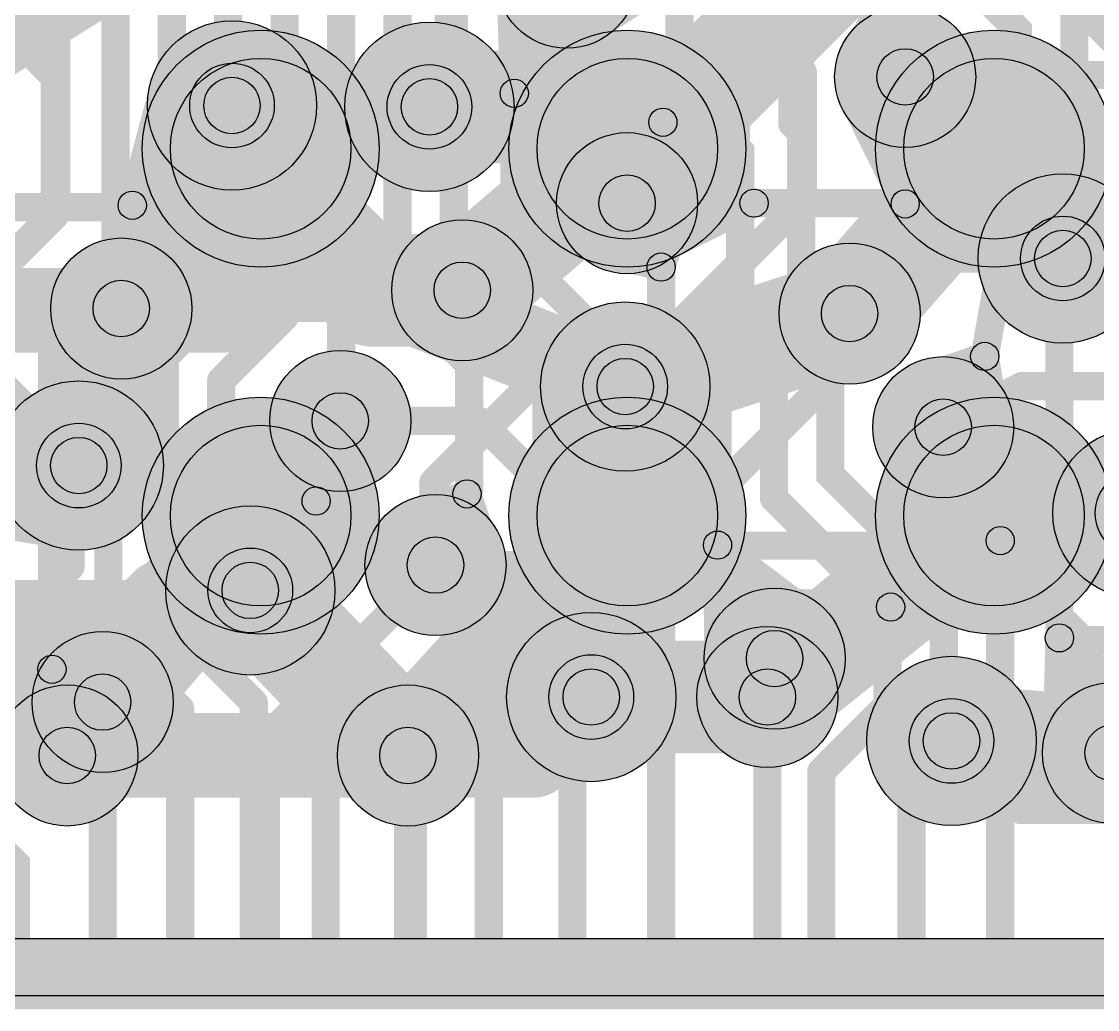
# Model space of a CAD drawing. Extents: x -8.7 to 8.7, y -8.7 to 8.7.
# Drawn here: x -3.674 to -1.767, y -8.675 to -6.925 of the extents above; entities that cross this region are included whole.
import ezdxf

# ---------------------------------------------------------------- set-up
doc = ezdxf.new("R2010")
doc.units = 0
doc.header["$MEASUREMENT"] = 0
doc.layers.get('0').update_dxf_attribs({"color": 1, "linetype": 'CONTINUOUS'})
for name, color, linetype in [('BOTTOMSOLDERMASK', 111, 'CONTINUOUS'), ('DRILL_1', 232, 'CONTINUOUS'), ('DRILL_2', 3, 'CONTINUOUS'), ('DRILL_3', 254, 'CONTINUOUS'), ('ETCHBACK_L01', 22, 'CONTINUOUS'), ('L01', 3, 'CONTINUOUS'), ('L02', 241, 'CONTINUOUS'), ('L03', 151, 'CONTINUOUS'), ('L04', 1, 'CONTINUOUS')]:
    doc.layers.add(name, color=color, linetype=linetype)

# ---------------------------------------------------------------- blocks, each defined once
blk = doc.blocks.new('_DCODE_19')
h = blk.add_hatch(color=256)
edge = h.paths.add_edge_path()
edge.add_arc((0, 0), 0.16, 0, 360)
blk.add_circle((0, 0), 0.16)
blk = doc.blocks.new('_DCODE_20')
h = blk.add_hatch(color=256)
edge = h.paths.add_edge_path()
edge.add_arc((0, 0), 0.05, 0, 360)
blk.add_circle((0, 0), 0.05)
blk = doc.blocks.new('_DCODE_21')
h = blk.add_hatch(color=256)
edge = h.paths.add_edge_path()
edge.add_arc((0, 0), 0.075, 0, 360)
blk.add_circle((0, 0), 0.075)
blk = doc.blocks.new('_DCODE_24')
h = blk.add_hatch(color=256)
edge = h.paths.add_edge_path()
edge.add_arc((0, 0), 0.025, 0, 360)
blk.add_circle((0, 0), 0.025)
blk = doc.blocks.new('_DCODE_23')
h = blk.add_hatch(color=256)
edge = h.paths.add_edge_path()
edge.add_arc((0, 0), 0.125, 0, 360)
blk.add_circle((0, 0), 0.125)
blk = doc.blocks.new('_DCODE_40')
h = blk.add_hatch(color=256)
edge = h.paths.add_edge_path()
edge.add_arc((0, 0), 0.15, 0, 360)
blk.add_circle((0, 0), 0.15)
blk = doc.blocks.new('_DCODE_47')
h = blk.add_hatch(color=256)
edge = h.paths.add_edge_path()
edge.add_arc((0, 0), 0.21, 0, 360)
blk.add_circle((0, 0), 0.21)

msp = doc.modelspace()

# ---------------------------------------------------------------- hatches: boundary and pattern name
at = {"layer": 'BOTTOMSOLDERMASK'}
msp.add_hatch(color=256, dxfattribs=at).paths.add_polyline_path([(7.85, -8.55), (-7.6, -8.55), (-7.6, -8.65), (7.85, -8.65)])
at = {"layer": 'ETCHBACK_L01'}
msp.add_hatch(color=256, dxfattribs=at).paths.add_polyline_path([(7.6, -8.55), (-7.6, -8.55), (-7.6, -8.65), (7.6, -8.65)])

# ---------------------------------------------------------------- linework, layer by layer
at = {"layer": 'BOTTOMSOLDERMASK'}
msp.add_lwpolyline([(7.85, -8.55), (-7.6, -8.55), (-7.6, -8.65), (7.85, -8.65)], close=True, dxfattribs=at)
at = {"layer": 'ETCHBACK_L01'}
msp.add_lwpolyline([(7.6, -8.55), (-7.6, -8.55), (-7.6, -8.65), (7.6, -8.65)], close=True, dxfattribs=at)
at = {"layer": 'L01', "const_width": 0.05}
for points in [[(-3.72688, -7.37623), (-3.61267, -7.26202), (-3.61267, -6.50159)], [(-3.50762, -6.5016), (-3.50762, -7.3237)], [(-3.40755, -6.50659), (-3.40755, -7.36507)], [(-2.88432, -7.76152), (-2.8806, -7.75312), (-2.8806, -7.53216), (-3.00755, -7.40521), (-3.00755, -6.7226), (-2.98237, -6.69742), (-2.98237, -6.50163)], [(-2.53712, -7.10313), (-2.50755, -7.03629), (-2.50755, -6.75039), (-2.56217, -6.69577), (-2.56217, -6.50166)], [(-2.44016, -7.43648), (-2.4, -7.39632), (-2.4, -7.15463), (-2.40755, -7.14708), (-2.40755, -6.70519), (-2.45712, -6.65562), (-2.45712, -6.50167)], [(-1.90755, -7.10564), (-1.90755, -6.93992), (-1.93414, -6.91333), (-1.93414, -6.91324), (-2.03692, -6.81046), (-2.03692, -6.5017)], [(-3.30755, -6.59828), (-3.30755, -7.40651)], [(-3.20755, -6.63972), (-3.20755, -7.44795)], [(-2.30755, -6.65119), (-2.30755, -7.10564)], [(-3.10755, -7.63081), (-3.10755, -6.68116)], [(-2.90755, -6.76404), (-2.90755, -7.36377)], [(-1.80755, -6.89848), (-1.80755, -7.14708)], [(-2.8005, -7.0518), (-2.8005, -7.32938), (-2.64377, -7.48611), (-2.64377, -7.75979), (-2.64016, -7.7634), (-2.64016, -8.012), (-2.69767, -8.06951), (-2.69767, -8.65)], [(-2.30755, -7.10564), (-2.29191, -7.12128)], [(-1.93027, -7.12836), (-1.90755, -7.10564)], [(-2.29191, -7.12128), (-2.29191, -7.46733)], [(-1.93027, -7.31426), (-1.93027, -7.12836)], [(-1.80755, -7.14708), (-1.83027, -7.1698)], [(-1.83027, -7.1698), (-1.83027, -7.3231)], [(-2.10755, -7.24778), (-2.10755, -7.42441), (-2.24016, -7.55702), (-2.24016, -7.72784), (-2.03903, -7.92897), (-2.03903, -8.17757), (-2.09615, -8.23469), (-2.09615, -8.65)], [(-3.50762, -7.3237), (-3.62013, -7.43621)], [(-1.96656, -7.51795), (-1.93027, -7.31426)], [(-1.83027, -7.3231), (-1.83414, -7.34482)], [(-1.83414, -7.34482), (-1.83414, -8.01661)], [(-3.40755, -7.36507), (-3.52013, -7.47765)], [(-2.90755, -7.36377), (-2.74377, -7.52755)], [(-2.54016, -8.65), (-2.54016, -7.35958)], [(-3.30755, -7.40651), (-3.42013, -7.51909)], [(-3.62013, -7.43621), (-3.62013, -8.07235)], [(-2.44016, -7.85228), (-2.44016, -7.43648)], [(-3.20755, -7.44795), (-3.32013, -7.56053)], [(-3.52013, -7.47765), (-3.52013, -8.01491)], [(-2.29191, -7.46733), (-2.34016, -7.51558)], [(-3.42013, -7.51909), (-3.42013, -7.97347)], [(-2.34016, -7.51558), (-2.34016, -7.76928)], [(-2.74377, -7.52755), (-2.74377, -7.80123)], [(-3.32013, -7.56053), (-3.32013, -7.93203)], [(-3.10899, -7.63225), (-3.10755, -7.63081)], [(-3.79294, -7.7608), (-3.79294, -8.30782), (-3.68429, -8.41647), (-3.68429, -8.65)], [(-3.15176, -7.95896), (-3.15176, -7.77411)], [(-2.34016, -7.76928), (-2.13903, -7.97041)], [(-2.74377, -7.80123), (-2.74016, -7.80484)], [(-2.74016, -7.80484), (-2.74016, -7.97056)], [(-1.93903, -7.84437), (-1.93903, -8.65)], [(-3.32013, -7.93203), (-3.16426, -8.0879)], [(-3.09294, -8.01779), (-3.15176, -7.95896)], [(-3.42013, -7.97347), (-3.26216, -8.13144)], [(-2.74016, -7.97056), (-2.84574, -8.07614)], [(-2.13903, -7.97041), (-2.13903, -8.13613)], [(-3.52013, -8.01491), (-3.39294, -8.1421)], [(-2.98037, -8.13036), (-3.09294, -8.01779)], [(-3.16426, -8.0879), (-3.13545, -8.11672)], [(-2.84574, -8.07614), (-2.84574, -8.65)], [(-3.26216, -8.13144), (-3.26216, -8.65)], [(-3.13545, -8.11672), (-3.13492, -8.11725)], [(-3.13492, -8.11725), (-3.13492, -8.65)], [(-2.98037, -8.65), (-2.98037, -8.13036)], [(-3.39294, -8.1421), (-3.39294, -8.65)], [(-2.13903, -8.13613), (-2.25617, -8.25327)], [(-2.25617, -8.25327), (-2.25617, -8.65)], [(8.65, -8.65), (-8.65, -8.65)]]:
    msp.add_lwpolyline(points, dxfattribs=at)
at = {"layer": 'L01', "const_width": 0.025}
for points in [[(-2.788, -7.0518, 1), (-2.813, -7.0518, 1)], [(-2.52462, -7.10313, 1), (-2.54962, -7.10313, 1)], [(-2.29505, -7.10564, 1), (-2.32005, -7.10564, 1)], [(-1.89505, -7.10564, 1), (-1.92005, -7.10564, 1)], [(-1.89505, -7.10564, 1), (-1.92005, -7.10564, 1)], [(-2.27941, -7.12128, 1), (-2.30441, -7.12128, 1)], [(-1.91777, -7.12836, 1), (-1.94277, -7.12836, 1)], [(-1.91777, -7.12836, 1), (-1.94277, -7.12836, 1)], [(-1.79505, -7.14708, 1), (-1.82005, -7.14708, 1)], [(-1.79505, -7.14708, 1), (-1.82005, -7.14708, 1)], [(-1.81777, -7.1698, 1), (-1.84277, -7.1698, 1)], [(-1.81777, -7.1698, 1), (-1.84277, -7.1698, 1)], [(-2.09505, -7.24778, 1), (-2.12005, -7.24778, 1)], [(-3.49512, -7.3237, 1), (-3.52012, -7.3237, 1)], [(-3.49512, -7.3237, 1), (-3.52012, -7.3237, 1)], [(-1.91777, -7.31426, 1), (-1.94277, -7.31426, 1)], [(-1.91777, -7.31426, 1), (-1.94277, -7.31426, 1)], [(-1.81777, -7.3231, 1), (-1.84277, -7.3231, 1)], [(-1.81777, -7.3231, 1), (-1.84277, -7.3231, 1)], [(-1.82164, -7.34482, 1), (-1.84664, -7.34482, 1)], [(-1.82164, -7.34482, 1), (-1.84664, -7.34482, 1)], [(-3.39505, -7.36507, 1), (-3.42005, -7.36507, 1)], [(-2.89505, -7.36377, 1), (-2.92005, -7.36377, 1)], [(-2.52766, -7.35958, 1), (-2.55266, -7.35958, 1)], [(-3.29505, -7.40651, 1), (-3.32005, -7.40651, 1)], [(-3.60763, -7.43621, 1), (-3.63263, -7.43621, 1)], [(-3.60763, -7.43621, 1), (-3.63263, -7.43621, 1)], [(-2.42766, -7.43648, 1), (-2.45266, -7.43648, 1)], [(-2.42766, -7.43648, 1), (-2.45266, -7.43648, 1)], [(-3.19505, -7.44795, 1), (-3.22005, -7.44795, 1)], [(-3.50763, -7.47765, 1), (-3.53263, -7.47765, 1)], [(-2.27941, -7.46733, 1), (-2.30441, -7.46733, 1)], [(-3.40763, -7.51909, 1), (-3.43263, -7.51909, 1)], [(-2.32766, -7.51558, 1), (-2.35266, -7.51558, 1)], [(-1.95406, -7.51795, 1), (-1.97906, -7.51795, 1)], [(-2.73127, -7.52755, 1), (-2.75627, -7.52755, 1)], [(-3.30763, -7.56053, 1), (-3.33263, -7.56053, 1)], [(-3.09649, -7.63225, 1), (-3.12149, -7.63225, 1)], [(-3.09505, -7.63081, 1), (-3.12005, -7.63081, 1)], [(-2.87182, -7.76152, 1), (-2.89682, -7.76152, 1)], [(-3.13926, -7.77411, 1), (-3.16426, -7.77411, 1)], [(-2.32766, -7.76928, 1), (-2.35266, -7.76928, 1)], [(-2.73127, -7.80123, 1), (-2.75627, -7.80123, 1)], [(-2.72766, -7.80484, 1), (-2.75266, -7.80484, 1)], [(-1.92653, -7.84437, 1), (-1.95153, -7.84437, 1)], [(-2.42766, -7.85228, 1), (-2.45266, -7.85228, 1)], [(-3.30763, -7.93203, 1), (-3.33263, -7.93203, 1)], [(-3.13926, -7.95896, 1), (-3.16426, -7.95896, 1)], [(-3.13926, -7.95896, 1), (-3.16426, -7.95896, 1)], [(-3.40763, -7.97347, 1), (-3.43263, -7.97347, 1)], [(-2.72766, -7.97056, 1), (-2.75266, -7.97056, 1)], [(-2.12653, -7.97041, 1), (-2.15153, -7.97041, 1)], [(-3.50763, -8.01491, 1), (-3.53263, -8.01491, 1)], [(-1.82164, -8.01661, 1), (-1.84664, -8.01661, 1)], [(-3.08044, -8.01779, 1), (-3.10544, -8.01779, 1)], [(-3.08044, -8.01779, 1), (-3.10544, -8.01779, 1)], [(-3.60763, -8.07235, 1), (-3.63263, -8.07235, 1)], [(-3.15176, -8.0879, 1), (-3.17676, -8.0879, 1)], [(-2.83324, -8.07614, 1), (-2.85824, -8.07614, 1)], [(-3.24966, -8.13144, 1), (-3.27466, -8.13144, 1)], [(-3.12295, -8.11672, 1), (-3.14795, -8.11672, 1)], [(-3.12242, -8.11725, 1), (-3.14742, -8.11725, 1)], [(-2.96787, -8.13036, 1), (-2.99287, -8.13036, 1)], [(-2.96787, -8.13036, 1), (-2.99287, -8.13036, 1)], [(-3.38044, -8.1421, 1), (-3.40544, -8.1421, 1)], [(-3.38044, -8.1421, 1), (-3.40544, -8.1421, 1)], [(-2.12653, -8.13613, 1), (-2.15153, -8.13613, 1)], [(-2.24367, -8.25327, 1), (-2.26867, -8.25327, 1)], [(-3.67179, -8.65, 1), (-3.69679, -8.65, 1)], [(-3.38044, -8.65, 1), (-3.40544, -8.65, 1)], [(-3.24966, -8.65, 1), (-3.27466, -8.65, 1)], [(-3.12242, -8.65, 1), (-3.14742, -8.65, 1)], [(-2.96787, -8.65, 1), (-2.99287, -8.65, 1)], [(-2.83324, -8.65, 1), (-2.85824, -8.65, 1)], [(-2.68517, -8.65, 1), (-2.71017, -8.65, 1)], [(-2.52766, -8.65, 1), (-2.55266, -8.65, 1)], [(-2.24367, -8.65, 1), (-2.26867, -8.65, 1)], [(-2.08365, -8.65, 1), (-2.10865, -8.65, 1)], [(-1.92653, -8.65, 1), (-1.95153, -8.65, 1)]]:
    msp.add_lwpolyline(points, format="xyb", close=True, dxfattribs=at)
at = {"layer": 'L01'}
for points in [[(-2.62853, -6.94376), (-2.7847, -7.07117), (-2.83247, -6.85124), (-2.82548, -7.05267)], [(-2.12595, -6.85276), (-2.03146, -6.93161), (-2.16473, -6.86161), (-2.21566, -6.97364)], [(-2.65877, -7.14294), (-2.54939, -7.08135), (-2.48474, -7.21992), (-2.51275, -7.09755)], [(-1.99557, -7.07833), (-2.08515, -7.25889), (-2.21953, -7.07833), (-2.12995, -7.25889)], [(-2.54662, -7.38373), (-2.63117, -7.36113), (-2.51651, -7.36768), (-2.48815, -7.28488)], [(-2.07972, -7.53141), (-1.97489, -7.49438), (-1.92312, -7.6233), (-1.94192, -7.51372)], [(-1.91516, -7.64268), (-1.91403, -7.84423), (-2.11521, -7.74334), (-1.95404, -7.86436)], [(-3.17486, -7.78367), (-3.21872, -7.67764), (-3.13779, -7.79484), (-3.04263, -7.73073)], [(-2.98718, -7.77866), (-2.89422, -7.73856), (-2.82783, -7.84918), (-2.86067, -7.75341)], [(-2.46403, -8.05397), (-2.46516, -7.85242), (-2.26398, -7.95331), (-2.42515, -7.83229)], [(-1.81854, -7.99707), (-1.66103, -8.12284), (-1.85913, -8.01601), (-1.86399, -8.21751)], [(-3.60318, -8.05397), (-3.51243, -8.13767), (-3.64238, -8.06096), (-3.69864, -8.17084)]]:
    msp.add_solid(points, dxfattribs=at)
at = {"layer": 'L02'}
for points, const_width in [([(-3.53789, -6.33741), (-3.37697, -6.49833), (-3.06641, -6.49833), (-2.91688, -6.64786), (-2.91688, -7.04168), (-2.95096, -7.07576)], 0.05), ([(-2.10755, -7.02278), (-1.96095, -7.02278)], 0.05), ([(-1.96095, -7.02278), (-1.95755, -7.01938)], 0.05), ([(-1.95755, -7.01938), (-1.71688, -7.01938)], 0.05), ([(-2.3755, -7.24641), (-2.04832, -7.24641), (-1.92129, -7.11938), (-1.51398, -7.11938), (-1.49394, -7.13942)], 0.05), ([(-4.15863, -7.16374), (-4.06902, -7.25335), (-3.48098, -7.25335), (-3.47774, -7.25011)], 0.05), ([(-3.2627, -7.38225), (-3.31678, -7.43633)], 0.15), ([(-3.00543, -7.38225), (-3.2627, -7.38225)], 0.15), ([(-2.95571, -7.43197), (-3.00543, -7.38225)], 0.15), ([(-2.02752, -7.34438), (-2.43641, -7.75327)], 0.05), ([(-1.82809, -7.34438), (-2.02752, -7.34438)], 0.05), ([(-3.31678, -7.43633), (-3.75716, -7.43633)], 0.15), ([(-2.82883, -7.48225), (-2.95571, -7.43197)], 0.15), ([(-2.60383, -7.57141), (-2.82883, -7.48225)], 0.15), ([(-1.90088, -7.57052), (-2.04016, -7.64338)], 0.05), ([(-1.47619, -7.57052), (-1.90088, -7.57052)], 0.05), ([(-2.86254, -7.63225), (-3.10899, -7.63225)], 0.05), ([(-2.69838, -7.79641), (-2.86254, -7.63225)], 0.05), ([(-2.46615, -7.75327), (-2.50929, -7.79641)], 0.05), ([(-2.43641, -7.75327), (-2.46615, -7.75327)], 0.05), ([(-2.50929, -7.79641), (-2.69838, -7.79641)], 0.05), ([(-1.69568, -7.79552), (-1.87068, -7.85327)], 0.05), ([(-2.42471, -7.85327), (-2.46785, -7.89641)], 0.05), ([(-1.87068, -7.85327), (-2.42471, -7.85327)], 0.05), ([(-2.79887, -7.8877), (-2.94016, -7.8877)], 0.05), ([(-2.79016, -7.89641), (-2.79887, -7.8877)], 0.05), ([(-2.46785, -7.89641), (-2.79016, -7.89641)], 0.05), ([(-3.43697, -7.93245), (-3.4685, -7.96398)], 0.1), ([(-3.2685, -7.93245), (-3.43697, -7.93245)], 0.1), ([(-3.4685, -7.96398), (-3.97168, -7.96398)], 0.1), ([(-1.85145, -7.96206), (-2.13335, -7.96206)], 0.05), ([(-1.79299, -8.02052), (-1.85145, -7.96206)], 0.05), ([(-1.50939, -8.02052), (-1.79299, -8.02052)], 0.05), ([(-2.66403, -8.12141), (-2.76758, -8.22496)], 0.15), ([(-1.73903, -8.22052), (-2.0254, -8.19926)], 0.2), ([(-2.76758, -8.22496), (-3.59294, -8.22496)], 0.15), ([(8.65, -8.65), (-8.65, -8.65)], 0.05)]:
    msp.add_lwpolyline(points, dxfattribs=dict(at, const_width=const_width))
for points, const_width in [([(-2.09505, -7.02278, 1), (-2.12005, -7.02278, 1)], 0.025), ([(-1.94845, -7.02278, 1), (-1.97345, -7.02278, 1)], 0.025), ([(-1.94845, -7.02278, 1), (-1.97345, -7.02278, 1)], 0.025), ([(-1.94505, -7.01938, 1), (-1.97005, -7.01938, 1)], 0.025), ([(-1.94505, -7.01938, 1), (-1.97005, -7.01938, 1)], 0.025), ([(-2.93846, -7.07576, 1), (-2.96346, -7.07576, 1)], 0.025), ([(-3.46524, -7.25011, 1), (-3.49024, -7.25011, 1)], 0.025), ([(-2.363, -7.24641, 1), (-2.388, -7.24641, 1)], 0.025), ([(-3.2252, -7.38225, 1), (-3.3002, -7.38225, 1)], 0.075), ([(-2.96793, -7.38225, 1), (-3.04293, -7.38225, 1)], 0.075), ([(-2.01502, -7.34438, 1), (-2.04002, -7.34438, 1)], 0.025), ([(-1.81559, -7.34438, 1), (-1.84059, -7.34438, 1)], 0.025), ([(-3.27928, -7.43633, 1), (-3.35428, -7.43633, 1)], 0.075), ([(-2.91821, -7.43197, 1), (-2.99321, -7.43197, 1)], 0.075), ([(-2.79133, -7.48225, 1), (-2.86633, -7.48225, 1)], 0.075), ([(-2.56633, -7.57141, 1), (-2.64133, -7.57141, 1)], 0.075), ([(-1.88838, -7.57052, 1), (-1.91338, -7.57052, 1)], 0.025), ([(-3.09649, -7.63225, 1), (-3.12149, -7.63225, 1)], 0.025), ([(-2.85004, -7.63225, 1), (-2.87504, -7.63225, 1)], 0.025), ([(-2.02766, -7.64338, 1), (-2.05266, -7.64338, 1)], 0.025), ([(-2.45365, -7.75327, 1), (-2.47865, -7.75327, 1)], 0.025), ([(-2.42391, -7.75327, 1), (-2.44891, -7.75327, 1)], 0.025), ([(-2.68588, -7.79641, 1), (-2.71088, -7.79641, 1)], 0.025), ([(-2.49679, -7.79641, 1), (-2.52179, -7.79641, 1)], 0.025), ([(-2.41221, -7.85327, 1), (-2.43721, -7.85327, 1)], 0.025), ([(-1.85818, -7.85327, 1), (-1.88318, -7.85327, 1)], 0.025), ([(-2.92766, -7.8877, 1), (-2.95266, -7.8877, 1)], 0.025), ([(-2.78637, -7.8877, 1), (-2.81137, -7.8877, 1)], 0.025), ([(-2.78637, -7.8877, 1), (-2.81137, -7.8877, 1)], 0.025), ([(-2.77766, -7.89641, 1), (-2.80266, -7.89641, 1)], 0.025), ([(-2.45535, -7.89641, 1), (-2.48035, -7.89641, 1)], 0.025), ([(-3.41197, -7.93245, 1), (-3.46197, -7.93245, 1)], 0.05), ([(-3.41197, -7.93245, 1), (-3.46197, -7.93245, 1)], 0.05), ([(-3.2435, -7.93245, 1), (-3.2935, -7.93245, 1)], 0.05), ([(-3.4435, -7.96398, 1), (-3.4935, -7.96398, 1)], 0.05), ([(-3.4435, -7.96398, 1), (-3.4935, -7.96398, 1)], 0.05), ([(-2.12085, -7.96206, 1), (-2.14585, -7.96206, 1)], 0.025), ([(-1.83895, -7.96206, 1), (-1.86395, -7.96206, 1)], 0.025), ([(-1.83895, -7.96206, 1), (-1.86395, -7.96206, 1)], 0.025), ([(-1.78049, -8.02052, 1), (-1.80549, -8.02052, 1)], 0.025), ([(-1.78049, -8.02052, 1), (-1.80549, -8.02052, 1)], 0.025), ([(-2.62653, -8.12141, 1), (-2.70153, -8.12141, 1)], 0.075), ([(-1.9754, -8.19926, 1), (-2.0754, -8.19926, 1)], 0.1), ([(-1.68903, -8.22052, 1), (-1.78903, -8.22052, 1)], 0.1), ([(-3.55544, -8.22496, 1), (-3.63044, -8.22496, 1)], 0.075), ([(-2.73008, -8.22496, 1), (-2.80508, -8.22496, 1)], 0.075), ([(-2.73008, -8.22496, 1), (-2.80508, -8.22496, 1)], 0.075)]:
    msp.add_lwpolyline(points, format="xyb", close=True, dxfattribs=dict(at, const_width=const_width))
for points in [[(-2.66431, -6.72962), (-2.4752, -6.79932), (-2.64031, -6.95227), (-2.4704, -6.84385)], [(-3.50189, -7.24364), (-3.44585, -7.03451), (-3.47127, -7.27426), (-3.26214, -7.21822)], [(-2.54495, -7.13443), (-2.36439, -7.22401), (-2.54495, -7.35839), (-2.36439, -7.26881)], [(-3.59672, -7.85937), (-3.8104, -7.82445), (-3.68865, -7.61636), (-3.82572, -7.78395)], [(-2.11411, -7.97803), (-2.24285, -8.13311), (-2.13227, -7.93708), (-2.33363, -7.92839)]]:
    msp.add_solid(points, dxfattribs=at)
at = {"layer": 'L03'}
for points, const_width in [([(-3.89122, -7.02835), (-3.49721, -6.78313)], 0.2), ([(-2.20381, -6.78974), (-2.48983, -7.07576)], 0.2), ([(-3.30096, -7.07333), (-3.25096, -7.12743)], 0.2), ([(-2.48983, -7.07576), (-2.95096, -7.07576)], 0.2), ([(-3.25096, -7.12743), (-3.25096, -7.20004)], 0.2), ([(-3.25096, -7.20004), (-3.16254, -7.28847)], 0.2), ([(-3.16254, -7.28847), (-3.1178, -7.33321)], 0.2), ([(-3.1178, -7.33321), (-3.05024, -7.40076)], 0.2), ([(-1.82809, -7.34438), (-1.50895, -7.46443)], 0.2), ([(-3.05024, -7.40076), (-2.8928, -7.40076)], 0.2), ([(-3.57254, -7.71133), (-3.49721, -7.43313)], 0.2), ([(-2.60383, -7.57141), (-2.20616, -7.44209)], 0.2), ([(-1.69568, -7.79552), (-1.4524, -8.12142)], 0.2), ([(-3.53026, -8.13031), (-4.21014, -7.81085)], 0.2), ([(-2.98903, -8.22499), (-3.2685, -7.93245)], 0.2), ([(-2.66403, -8.12141), (-2.3518, -8.12141)], 0.2), ([(-1.90324, -8.32142), (-2.0254, -8.19926)], 0.05), ([(-0.483, -8.32142), (-1.90324, -8.32142)], 0.05)]:
    msp.add_lwpolyline(points, dxfattribs=dict(at, const_width=const_width))
for points, const_width in [([(-3.25096, -7.07333, 1), (-3.35096, -7.07333, 1)], 0.1), ([(-2.90096, -7.07576, 1), (-3.00096, -7.07576, 1)], 0.1), ([(-2.43983, -7.07576, 1), (-2.53983, -7.07576, 1)], 0.1), ([(-2.43983, -7.07576, 1), (-2.53983, -7.07576, 1)], 0.1), ([(-3.20096, -7.12743, 1), (-3.30096, -7.12743, 1)], 0.1), ([(-3.20096, -7.20004, 1), (-3.30096, -7.20004, 1)], 0.1), ([(-3.11254, -7.28847, 1), (-3.21254, -7.28847, 1)], 0.1), ([(-3.0678, -7.33321, 1), (-3.1678, -7.33321, 1)], 0.1), ([(-1.77809, -7.34438, 1), (-1.87809, -7.34438, 1)], 0.1), ([(-3.00024, -7.40076, 1), (-3.10024, -7.40076, 1)], 0.1), ([(-3.00024, -7.40076, 1), (-3.10024, -7.40076, 1)], 0.1), ([(-2.8428, -7.40076, 1), (-2.9428, -7.40076, 1)], 0.1), ([(-3.44721, -7.43313, 1), (-3.54721, -7.43313, 1)], 0.1), ([(-2.15616, -7.44209, 1), (-2.25616, -7.44209, 1)], 0.1), ([(-2.55383, -7.57141, 1), (-2.65383, -7.57141, 1)], 0.1), ([(-3.52254, -7.71133, 1), (-3.62254, -7.71133, 1)], 0.1), ([(-1.64568, -7.79552, 1), (-1.74568, -7.79552, 1)], 0.1), ([(-3.2185, -7.93245, 1), (-3.3185, -7.93245, 1)], 0.1), ([(-2.61403, -8.12141, 1), (-2.71403, -8.12141, 1)], 0.1), ([(-2.3018, -8.12141, 1), (-2.4018, -8.12141, 1)], 0.1), ([(-3.48026, -8.13031, 1), (-3.58026, -8.13031, 1)], 0.1), ([(-2.93903, -8.22499, 1), (-3.03903, -8.22499, 1)], 0.1), ([(-2.0129, -8.19926, 1), (-2.0379, -8.19926, 1)], 0.025), ([(-1.89074, -8.32142, 1), (-1.91574, -8.32142, 1)], 0.025)]:
    msp.add_lwpolyline(points, format="xyb", close=True, dxfattribs=dict(at, const_width=const_width))
at = {"layer": 'L04'}
for points, const_width in [([(-1.83194, -6.865), (-1.65497, -7.04197)], 0.05), ([(-3.73835, -6.8994), (-3.615, -7.02275)], 0.05), ([(-2.4056, -6.8974), (-2.28902, -7.01398)], 0.05), ([(-3.615, -7.02275), (-3.615, -7.26806)], 0.05), ([(-2.28902, -7.01398), (-2.28902, -7.24208)], 0.05), ([(-3.25, -7.15), (-3.49721, -7.43313)], 0.2), ([(-2.6, -7.15), (-2.8928, -7.40076)], 0.2), ([(-1.95, -7.15), (-2.20616, -7.44209)], 0.2), ([(-2.28902, -7.24208), (-2.5224, -7.47546)], 0.05), ([(-3.615, -7.26806), (-3.74018, -7.39324)], 0.05), ([(-2.67852, -7.47546), (-2.9439, -7.74084)], 0.05), ([(-2.5224, -7.47546), (-2.67852, -7.47546)], 0.05), ([(-3.74018, -7.5355), (-3.58706, -7.68862)], 0.05), ([(-3.58706, -7.68862), (-3.58706, -7.89012)], 0.05), ([(-3.53026, -8.13031), (-3.25, -7.8)], 0.2), ([(-2.98903, -8.22499), (-2.6, -7.8)], 0.2), ([(-1.95, -7.8), (-2.3518, -8.12141)], 0.2), ([(-2.9439, -7.74084), (-2.9439, -7.89696)], 0.05), ([(-3.58706, -7.89012), (-3.77249, -8.07555)], 0.05), ([(-2.9439, -7.89696), (-3.24111, -8.19417)], 0.05), ([(-3.53026, -8.13031), (-3.53026, -8.65)], 0.05), ([(-2.3518, -8.12141), (-2.3518, -8.65)], 0.05), ([(-3.24111, -8.19417), (-3.24111, -8.65)], 0.05), ([(-2.98903, -8.22499), (-2.98903, -8.65)], 0.05), ([(8.65, -8.65), (-8.65, -8.65)], 0.05)]:
    msp.add_lwpolyline(points, dxfattribs=dict(at, const_width=const_width))
for points, const_width in [([(-3.6025, -7.02275, 1), (-3.6275, -7.02275, 1)], 0.025), ([(-2.27652, -7.01398, 1), (-2.30152, -7.01398, 1)], 0.025), ([(-3.2, -7.15, 1), (-3.3, -7.15, 1)], 0.1), ([(-2.55, -7.15, 1), (-2.65, -7.15, 1)], 0.1), ([(-1.9, -7.15, 1), (-2, -7.15, 1)], 0.1), ([(-2.27652, -7.24208, 1), (-2.30152, -7.24208, 1)], 0.025), ([(-3.6025, -7.26806, 1), (-3.6275, -7.26806, 1)], 0.025), ([(-2.8428, -7.40076, 1), (-2.9428, -7.40076, 1)], 0.1), ([(-3.44721, -7.43313, 1), (-3.54721, -7.43313, 1)], 0.1), ([(-2.15616, -7.44209, 1), (-2.25616, -7.44209, 1)], 0.1), ([(-2.66602, -7.47546, 1), (-2.69102, -7.47546, 1)], 0.025), ([(-2.5099, -7.47546, 1), (-2.5349, -7.47546, 1)], 0.025), ([(-3.57456, -7.68862, 1), (-3.59956, -7.68862, 1)], 0.025), ([(-3.2, -7.8, 1), (-3.3, -7.8, 1)], 0.1), ([(-2.55, -7.8, 1), (-2.65, -7.8, 1)], 0.1), ([(-1.9, -7.8, 1), (-2, -7.8, 1)], 0.1), ([(-2.9314, -7.74084, 1), (-2.9564, -7.74084, 1)], 0.025), ([(-3.57456, -7.89012, 1), (-3.59956, -7.89012, 1)], 0.025), ([(-2.9314, -7.89696, 1), (-2.9564, -7.89696, 1)], 0.025), ([(-2.3018, -8.12141, 1), (-2.4018, -8.12141, 1)], 0.1), ([(-3.48026, -8.13031, 1), (-3.58026, -8.13031, 1)], 0.1), ([(-3.51776, -8.13031, 1), (-3.54276, -8.13031, 1)], 0.025), ([(-2.3393, -8.12141, 1), (-2.3643, -8.12141, 1)], 0.025), ([(-2.93903, -8.22499, 1), (-3.03903, -8.22499, 1)], 0.1), ([(-3.22861, -8.19417, 1), (-3.25361, -8.19417, 1)], 0.025), ([(-3.22861, -8.19417, 1), (-3.25361, -8.19417, 1)], 0.025), ([(-2.97653, -8.22499, 1), (-3.00153, -8.22499, 1)], 0.025), ([(-3.51776, -8.65, 1), (-3.54276, -8.65, 1)], 0.025), ([(-3.22861, -8.65, 1), (-3.25361, -8.65, 1)], 0.025), ([(-2.97653, -8.65, 1), (-3.00153, -8.65, 1)], 0.025), ([(-2.3393, -8.65, 1), (-2.3643, -8.65, 1)], 0.025)]:
    msp.add_lwpolyline(points, format="xyb", close=True, dxfattribs=dict(at, const_width=const_width))

# ---------------------------------------------------------------- block references
at = {"layer": 'BOTTOMSOLDERMASK'}
for p in [(-3.25, -7.15), (-2.6, -7.15), (-1.95, -7.15), (-3.25, -7.8), (-2.6, -7.8), (-1.95, -7.8)]:
    msp.add_blockref('_DCODE_19', p, dxfattribs=at)
at = {"layer": 'DRILL_1'}
for p in [(-2.10755, -7.02278), (-3.30096, -7.07333), (-2.95096, -7.07576), (-2.6005, -7.24641), (-1.82809, -7.34438), (-2.8928, -7.40076), (-3.49721, -7.43313), (-2.20616, -7.44209), (-2.60383, -7.57141), (-3.10899, -7.63225), (-2.04016, -7.64338), (-3.57254, -7.71133), (-2.94016, -7.8877), (-3.2685, -7.93245), (-2.33903, -8.05327), (-3.53026, -8.13031), (-2.66403, -8.12141), (-2.3518, -8.12141), (-2.0254, -8.19926), (-3.59294, -8.22496), (-2.98903, -8.22499), (-1.73903, -8.22052)]:
    msp.add_blockref('_DCODE_20', p, dxfattribs=at)
at = {"layer": 'DRILL_2'}
for p in [(-3.30096, -7.07333), (-2.95096, -7.07576), (-1.82809, -7.34438), (-2.60383, -7.57141), (-3.57254, -7.71133), (-1.69568, -7.79552), (-3.2685, -7.93245), (-2.66403, -8.12141), (-2.0254, -8.19926)]:
    msp.add_blockref('_DCODE_21', p, dxfattribs=at)
at = {"layer": 'DRILL_3'}
for p in [(-2.8928, -7.40076), (-3.49721, -7.43313), (-2.20616, -7.44209), (-3.53026, -8.13031), (-2.3518, -8.12141), (-2.98903, -8.22499)]:
    msp.add_blockref('_DCODE_20', p, dxfattribs=at)
at = {"layer": 'L01'}
for name, p in [('_DCODE_23', (-2.70755, -6.8469)), ('_DCODE_23', (-2.10755, -7.02278)), ('_DCODE_24', (-2.8005, -7.0518)), ('_DCODE_24', (-2.53712, -7.10313)), ('_DCODE_23', (-2.6005, -7.24641)), ('_DCODE_24', (-2.10755, -7.24778)), ('_DCODE_24', (-2.54016, -7.35958)), ('_DCODE_24', (-1.96656, -7.51795)), ('_DCODE_23', (-3.10899, -7.63225)), ('_DCODE_23', (-2.04016, -7.64338)), ('_DCODE_24', (-2.88432, -7.76152)), ('_DCODE_24', (-3.15176, -7.77411)), ('_DCODE_23', (-2.94016, -7.8877)), ('_DCODE_24', (-1.93903, -7.84437)), ('_DCODE_24', (-2.44016, -7.85228)), ('_DCODE_23', (-2.33903, -8.05327)), ('_DCODE_24', (-1.83414, -8.01661)), ('_DCODE_24', (-3.62013, -8.07235)), ('_DCODE_23', (-3.59294, -8.22496)), ('_DCODE_23', (-1.73903, -8.22052))]:
    msp.add_blockref(name, p, dxfattribs=at)
at = {"layer": 'L02'}
for name, p in [('_DCODE_23', (-2.70755, -6.8469)), ('_DCODE_23', (-2.10755, -7.02278)), ('_DCODE_40', (-3.30096, -7.07333)), ('_DCODE_40', (-2.95096, -7.07576)), ('_DCODE_23', (-2.6005, -7.24641)), ('_DCODE_40', (-1.82809, -7.34438)), ('_DCODE_24', (-3.47774, -7.25011)), ('_DCODE_24', (-2.3755, -7.24641)), ('_DCODE_40', (-2.60383, -7.57141)), ('_DCODE_23', (-3.10899, -7.63225)), ('_DCODE_23', (-2.04016, -7.64338)), ('_DCODE_40', (-3.57254, -7.71133)), ('_DCODE_40', (-1.69568, -7.79552)), ('_DCODE_23', (-2.94016, -7.8877)), ('_DCODE_40', (-3.2685, -7.93245)), ('_DCODE_23', (-2.33903, -8.05327)), ('_DCODE_24', (-2.13335, -7.96206)), ('_DCODE_40', (-2.66403, -8.12141)), ('_DCODE_40', (-2.0254, -8.19926)), ('_DCODE_23', (-3.59294, -8.22496)), ('_DCODE_23', (-1.73903, -8.22052))]:
    msp.add_blockref(name, p, dxfattribs=at)
at = {"layer": 'L03'}
for name, p in [('_DCODE_40', (-3.30096, -7.07333)), ('_DCODE_40', (-2.95096, -7.07576)), ('_DCODE_40', (-1.82809, -7.34438)), ('_DCODE_23', (-2.8928, -7.40076)), ('_DCODE_23', (-3.49721, -7.43313)), ('_DCODE_23', (-2.20616, -7.44209)), ('_DCODE_40', (-2.60383, -7.57141)), ('_DCODE_40', (-3.57254, -7.71133)), ('_DCODE_40', (-1.69568, -7.79552)), ('_DCODE_40', (-3.2685, -7.93245)), ('_DCODE_40', (-2.66403, -8.12141)), ('_DCODE_23', (-3.53026, -8.13031)), ('_DCODE_23', (-2.3518, -8.12141)), ('_DCODE_40', (-2.0254, -8.19926)), ('_DCODE_23', (-2.98903, -8.22499))]:
    msp.add_blockref(name, p, dxfattribs=at)
at = {"layer": 'L04'}
for name, p in [('_DCODE_47', (-3.25, -7.15)), ('_DCODE_47', (-2.6, -7.15)), ('_DCODE_47', (-1.95, -7.15)), ('_DCODE_23', (-2.8928, -7.40076)), ('_DCODE_23', (-3.49721, -7.43313)), ('_DCODE_23', (-2.20616, -7.44209)), ('_DCODE_47', (-3.25, -7.8)), ('_DCODE_47', (-2.6, -7.8)), ('_DCODE_47', (-1.95, -7.8)), ('_DCODE_23', (-3.53026, -8.13031)), ('_DCODE_23', (-2.3518, -8.12141)), ('_DCODE_23', (-2.98903, -8.22499))]:
    msp.add_blockref(name, p, dxfattribs=at)

doc.saveas('drawing.dxf')
